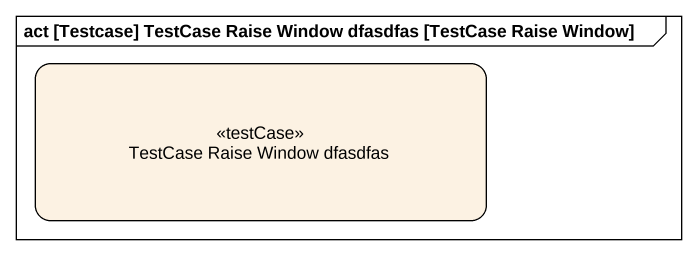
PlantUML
@startuml
mainframe act [Testcase] TestCase Raise Window dfasdfas [TestCase Raise Window]
hide empty description
state "TestCase Raise Window dfasdfas" as TestCase_Raise_Window <<testCase>>
@enduml
